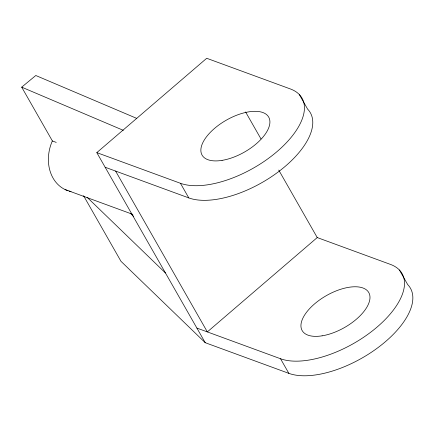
<?xml version="1.0" encoding="UTF-8"?>
<svg xmlns="http://www.w3.org/2000/svg" width="434" height="434" viewBox="0 0 434 434"><rect width="100%" height="100%" fill="white"/><g stroke="black" fill="none" stroke-linecap="round" stroke-linejoin="round"><path stroke-width="0.65" d="M96.809 152.627L206.709 58.281L290.341 88.943A76.682 36.711 -29.7 0 1 277.207 151.45A76.682 36.711 -29.7 0 1 180.446 183.289L96.809 152.627L205.228 342.697L288.86 373.359A76.682 36.711 -29.7 0 0 378.09 347.542A76.682 36.711 -29.7 0 0 407.705 284.59L399.367 269.97M196.884 328.077L280.521 358.739A76.682 36.711 -29.7 0 0 377.282 326.9A76.682 36.711 -29.7 0 0 390.416 264.393L317.238 237.561L207.338 331.907L115.607 171.077M56.23 142.39L52.411 140.99L21.7 87.158L35.789 75.505L136.775 118.406M105.153 167.247L188.785 197.909A76.682 36.711 -29.7 0 0 278.015 172.092A76.682 36.711 -29.7 0 0 307.63 109.14L299.292 94.52M65.062 189.539L132.858 214.396M52.411 140.99L52.335 140.963A38.344 31.215 -69.9 0 0 67.97 190.721M21.7 87.158L123.31 130.325M130.661 213.533L133.585 216.354M87.071 197.253L165.463 272.986M205.228 342.697L120.988 261.322L83.567 195.712M245.59 111.95L260.991 138.951M278.731 170.063L317.238 237.561M180.446 183.289L188.785 197.909M280.521 358.739L288.86 373.359M71.024 191.54A38.344 31.215 -69.9 0 1 69.18 191.096M322.126 335.824A38.344 18.353 -29.7 0 0 369.714 294.974A38.344 18.353 -29.7 0 0 314.558 303.898A38.344 18.353 -29.7 0 0 322.126 335.824M222.051 160.374A38.344 18.353 -29.7 0 0 269.639 119.524A38.344 18.353 -29.7 0 0 214.483 128.448A38.344 18.353 -29.7 0 0 222.051 160.374"/></g></svg>
